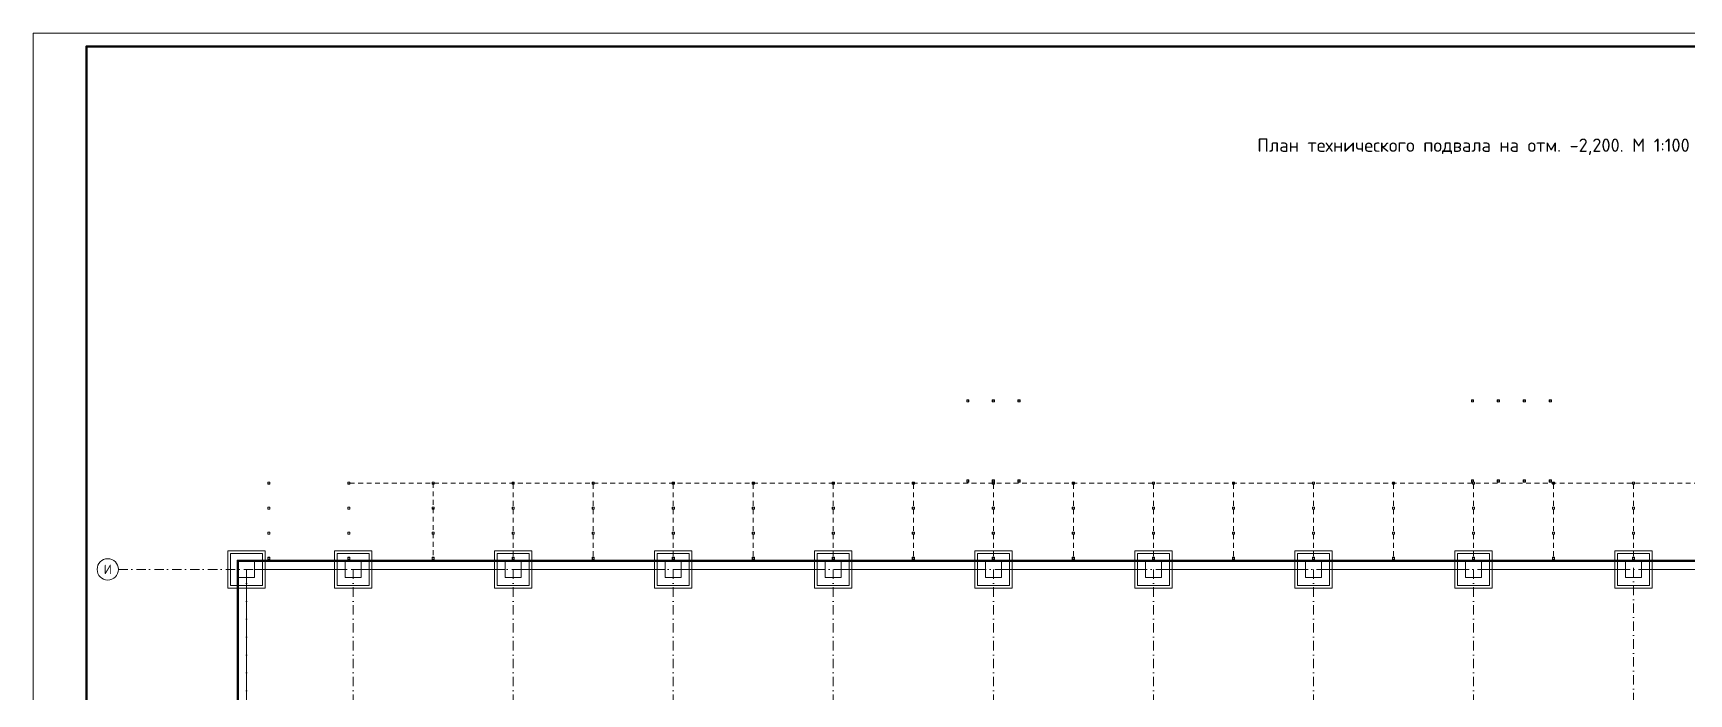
# Model space of a CAD drawing. Header units: millimetres. Extents: x 0 to 2118900, y -20000 to 84100.
# Drawn here: x 0 to 62075, y 59334 to 84100 of the extents above; entities that cross this region are included whole.
import ezdxf
from ezdxf.enums import TextEntityAlignment as Align

# ---------------------------------------------------------------- set-up
doc = ezdxf.new("R2010")
doc.units = ezdxf.units.MM
for name, pattern in [('DASHED', [1.524, 1.27, -0.254]), ('Dot & Dashed', [670.277762, 352.777767, -176.388884, 0, -141.111112]), ('thk_line_type', [315, 180, -135])]:
    doc.linetypes.add(name, pattern=pattern)
for name, color, linetype, lineweight in [('АР_подоснова', 8, 'Continuous', 13), ('ПТ_оси', 8, 'Continuous', 13), ('ПТ_рамка', 7, 'Continuous', 50), ('ПТ_рамка_тонк', 7, 'Continuous', 18), ('ПТ_текст', 7, 'Continuous', 18)]:
    doc.layers.add(name, color=color, linetype=linetype, lineweight=lineweight)
doc.styles.add('АР_текст_1', font='arial.ttf')
doc.styles.add('ПТ', font='isocpeur.ttf')
doc.styles.add('ПТ_загл', font='isocpeur.ttf')

# ---------------------------------------------------------------- blocks, each defined once
blk = doc.blocks.new('Колонна SHS ГК 27')
at = {"color": 0, "linetype": 'Continuous', "lineweight": -2}
for p, q in [((40, 40), (-40, 40)), ((-40, 40), (-40, -40)), ((-33.7, -33.7), (-33.7, 33.7)), ((-33.7, 33.7), (33.7, 33.7)), ((33.7, 33.7), (33.7, -33.7)), ((40, -40), (40, 40)), ((-40, -40), (40, -40)), ((33.7, -33.7), (-33.7, -33.7))]:
    blk.add_line(p, q, dxfattribs=at)
blk = doc.blocks.new('Перекрытие_255', base_point=(-700, 40700))
at = {"color": 0, "linetype": 'Dashed', "lineweight": -2, "flags": 128}
blk.add_lwpolyline([(-700, 40700), (700, 40700), (700, 39300), (-700, 39300)], close=True, dxfattribs=at)
blk = doc.blocks.new('Перекрытие_256', base_point=(-600, 40600))
at = {"color": 0, "linetype": 'Dashed', "lineweight": -2, "flags": 128}
blk.add_lwpolyline([(-600, 40600), (600, 40600), (600, 39400), (-600, 39400)], close=True, dxfattribs=at)
blk = doc.blocks.new('Перекрытие_257', base_point=(3300, 40700))
at = {"color": 0, "linetype": 'Dashed', "lineweight": -2, "flags": 128}
blk.add_lwpolyline([(3300, 40700), (4700, 40700), (4700, 39300), (3300, 39300)], close=True, dxfattribs=at)
blk = doc.blocks.new('Перекрытие_258', base_point=(3400, 40600))
at = {"color": 0, "linetype": 'Dashed', "lineweight": -2, "flags": 128}
blk.add_lwpolyline([(3400, 40600), (4600, 40600), (4600, 39400), (3400, 39400)], close=True, dxfattribs=at)
blk = doc.blocks.new('Перекрытие_275', base_point=(51300, 40700))
at = {"color": 0, "linetype": 'Dashed', "lineweight": -2, "flags": 128}
blk.add_lwpolyline([(51300, 40700), (52700, 40700), (52700, 39300), (51300, 39300)], close=True, dxfattribs=at)
blk = doc.blocks.new('Перекрытие_276', base_point=(51400, 40600))
at = {"color": 0, "linetype": 'Dashed', "lineweight": -2, "flags": 128}
blk.add_lwpolyline([(51400, 40600), (52600, 40600), (52600, 39400), (51400, 39400)], close=True, dxfattribs=at)
blk = doc.blocks.new('Перекрытие_277', base_point=(45300, 40700))
at = {"color": 0, "linetype": 'Dashed', "lineweight": -2, "flags": 128}
blk.add_lwpolyline([(45300, 40700), (46700, 40700), (46700, 39300), (45300, 39300)], close=True, dxfattribs=at)
blk = doc.blocks.new('Перекрытие_278', base_point=(45400, 40600))
at = {"color": 0, "linetype": 'Dashed', "lineweight": -2, "flags": 128}
blk.add_lwpolyline([(45400, 40600), (46600, 40600), (46600, 39400), (45400, 39400)], close=True, dxfattribs=at)
blk = doc.blocks.new('Перекрытие_279', base_point=(39300, 40700))
at = {"color": 0, "linetype": 'Dashed', "lineweight": -2, "flags": 128}
blk.add_lwpolyline([(39300, 40700), (40700, 40700), (40700, 39300), (39300, 39300)], close=True, dxfattribs=at)
blk = doc.blocks.new('Перекрытие_280', base_point=(39400, 40600))
at = {"color": 0, "linetype": 'Dashed', "lineweight": -2, "flags": 128}
blk.add_lwpolyline([(39400, 40600), (40600, 40600), (40600, 39400), (39400, 39400)], close=True, dxfattribs=at)
blk = doc.blocks.new('Перекрытие_281', base_point=(33300, 40700))
at = {"color": 0, "linetype": 'Dashed', "lineweight": -2, "flags": 128}
blk.add_lwpolyline([(33300, 40700), (34700, 40700), (34700, 39300), (33300, 39300)], close=True, dxfattribs=at)
blk = doc.blocks.new('Перекрытие_282', base_point=(33400, 40600))
at = {"color": 0, "linetype": 'Dashed', "lineweight": -2, "flags": 128}
blk.add_lwpolyline([(33400, 40600), (34600, 40600), (34600, 39400), (33400, 39400)], close=True, dxfattribs=at)
blk = doc.blocks.new('Перекрытие_283', base_point=(27300, 40700))
at = {"color": 0, "linetype": 'Dashed', "lineweight": -2, "flags": 128}
blk.add_lwpolyline([(27300, 40700), (28700, 40700), (28700, 39300), (27300, 39300)], close=True, dxfattribs=at)
blk = doc.blocks.new('Перекрытие_284', base_point=(27400, 40600))
at = {"color": 0, "linetype": 'Dashed', "lineweight": -2, "flags": 128}
blk.add_lwpolyline([(27400, 40600), (28600, 40600), (28600, 39400), (27400, 39400)], close=True, dxfattribs=at)
blk = doc.blocks.new('Перекрытие_285', base_point=(21300, 40700))
at = {"color": 0, "linetype": 'Dashed', "lineweight": -2, "flags": 128}
blk.add_lwpolyline([(21300, 40700), (22700, 40700), (22700, 39300), (21300, 39300)], close=True, dxfattribs=at)
blk = doc.blocks.new('Перекрытие_286', base_point=(21400, 40600))
at = {"color": 0, "linetype": 'Dashed', "lineweight": -2, "flags": 128}
blk.add_lwpolyline([(21400, 40600), (22600, 40600), (22600, 39400), (21400, 39400)], close=True, dxfattribs=at)
blk = doc.blocks.new('Перекрытие_287', base_point=(15300, 40700))
at = {"color": 0, "linetype": 'Dashed', "lineweight": -2, "flags": 128}
blk.add_lwpolyline([(15300, 40700), (16700, 40700), (16700, 39300), (15300, 39300)], close=True, dxfattribs=at)
blk = doc.blocks.new('Перекрытие_288', base_point=(15400, 40600))
at = {"color": 0, "linetype": 'Dashed', "lineweight": -2, "flags": 128}
blk.add_lwpolyline([(15400, 40600), (16600, 40600), (16600, 39400), (15400, 39400)], close=True, dxfattribs=at)
blk = doc.blocks.new('Перекрытие_289', base_point=(9300, 40700))
at = {"color": 0, "linetype": 'Dashed', "lineweight": -2, "flags": 128}
blk.add_lwpolyline([(9300, 40700), (10700, 40700), (10700, 39300), (9300, 39300)], close=True, dxfattribs=at)
blk = doc.blocks.new('Перекрытие_290', base_point=(9400, 40600))
at = {"color": 0, "linetype": 'Dashed', "lineweight": -2, "flags": 128}
blk.add_lwpolyline([(9400, 40600), (10600, 40600), (10600, 39400), (9400, 39400)], close=True, dxfattribs=at)
blk = doc.blocks.new('Стена_3', base_point=(98225, 40225))
at = {"color": 0, "linetype": 'Continuous', "lineweight": -2}
for p, q in [((-334, 40337), (-336, 40337)), ((98335, 40337), (-334, 40337)), ((-334, 40335), (-334, 40329)), ((-328, 40335), (-334, 40335)), ((98329, 40335), (-328, 40335))]:
    blk.add_line(p, q, dxfattribs=at)
at = {"color": 0, "linetype": 'Continuous', "lineweight": -2, "flags": 128}
for points in [[(-346, 40346), (-346, 40337)], [(98337, 40346), (-346, 40346)], [(-328, 40329), (98329, 40329)]]:
    blk.add_lwpolyline(points, dxfattribs=at)
blk = doc.blocks.new('Стена_4', base_point=(-225, 40225))
at = {"color": 0, "linetype": 'Continuous', "lineweight": -2}
for p, q in [((-336, 40337), (-336, 40335)), ((-336, 40335), (-336, -334)), ((-334, 40335), (-334, 40329)), ((-334, 40329), (-334, -328)), ((-336, -334), (-336, -336)), ((-334, -328), (-334, -334))]:
    blk.add_line(p, q, dxfattribs=at)
at = {"color": 0, "linetype": 'Continuous', "lineweight": -2, "flags": 128}
for points in [[(-346, 40337), (-346, -336)], [(-328, -328), (-328, 40329)]]:
    blk.add_lwpolyline(points, dxfattribs=at)
blk = doc.blocks.new('Стена_24', base_point=(-300, 28300))
at = {"color": 0, "linetype": 'Continuous', "lineweight": -2, "flags": 128}
for points in [[(-300, 39700), (-300, 34300)], [(0, 34300), (0, 39700)], [(-300, 33700), (-300, 28300)], [(0, 28300), (0, 33700)]]:
    blk.add_lwpolyline(points, dxfattribs=at)
blk = doc.blocks.new('Стена_25', base_point=(-300, 40300))
at = {"color": 0, "linetype": 'Continuous', "lineweight": -2, "flags": 128}
for points in [[(3700, 40300), (300, 40300)], [(300, 40000), (3700, 40000)], [(9700, 40300), (4300, 40300)], [(4300, 40000), (9700, 40000)], [(15700, 40300), (10300, 40300)], [(10300, 40000), (15700, 40000)], [(21700, 40300), (16300, 40300)], [(16300, 40000), (21700, 40000)], [(27700, 40300), (22300, 40300)], [(22300, 40000), (27700, 40000)], [(33700, 40300), (28300, 40300)], [(28300, 40000), (33700, 40000)], [(39700, 40300), (34300, 40300)], [(34300, 40000), (39700, 40000)], [(45700, 40300), (40300, 40300)], [(40300, 40000), (45700, 40000)], [(51700, 40300), (46300, 40300)], [(46300, 40000), (51700, 40000)], [(57700, 40300), (52300, 40300)], [(52300, 40000), (57700, 40000)]]:
    blk.add_lwpolyline(points, dxfattribs=at)
blk = doc.blocks.new('Колонна_127', base_point=(0, 40000))
at = {"color": 0, "linetype": 'Continuous', "lineweight": -2, "flags": 128}
blk.add_lwpolyline([(-300, 40300), (-300, 39700), (300, 39700), (300, 40300)], close=True, dxfattribs=at)
blk = doc.blocks.new('Колонна_128', base_point=(4000, 40000))
at = {"color": 0, "linetype": 'Continuous', "lineweight": -2, "flags": 128}
blk.add_lwpolyline([(3700, 40300), (3700, 39700), (4300, 39700), (4300, 40300)], close=True, dxfattribs=at)
blk = doc.blocks.new('Колонна_137', base_point=(52000, 40000))
at = {"color": 0, "linetype": 'Continuous', "lineweight": -2, "flags": 128}
blk.add_lwpolyline([(51700, 40300), (51700, 39700), (52300, 39700), (52300, 40300)], close=True, dxfattribs=at)
blk = doc.blocks.new('Колонна_138', base_point=(46000, 40000))
at = {"color": 0, "linetype": 'Continuous', "lineweight": -2, "flags": 128}
blk.add_lwpolyline([(45700, 40300), (45700, 39700), (46300, 39700), (46300, 40300)], close=True, dxfattribs=at)
blk = doc.blocks.new('Колонна_139', base_point=(40000, 40000))
at = {"color": 0, "linetype": 'Continuous', "lineweight": -2, "flags": 128}
blk.add_lwpolyline([(39700, 40300), (39700, 39700), (40300, 39700), (40300, 40300)], close=True, dxfattribs=at)
blk = doc.blocks.new('Колонна_140', base_point=(34000, 40000))
at = {"color": 0, "linetype": 'Continuous', "lineweight": -2, "flags": 128}
blk.add_lwpolyline([(33700, 40300), (33700, 39700), (34300, 39700), (34300, 40300)], close=True, dxfattribs=at)
blk = doc.blocks.new('Колонна_141', base_point=(28000, 40000))
at = {"color": 0, "linetype": 'Continuous', "lineweight": -2, "flags": 128}
blk.add_lwpolyline([(27700, 40300), (27700, 39700), (28300, 39700), (28300, 40300)], close=True, dxfattribs=at)
blk = doc.blocks.new('Колонна_142', base_point=(22000, 40000))
at = {"color": 0, "linetype": 'Continuous', "lineweight": -2, "flags": 128}
blk.add_lwpolyline([(21700, 40300), (21700, 39700), (22300, 39700), (22300, 40300)], close=True, dxfattribs=at)
blk = doc.blocks.new('Колонна_143', base_point=(16000, 40000))
at = {"color": 0, "linetype": 'Continuous', "lineweight": -2, "flags": 128}
blk.add_lwpolyline([(15700, 40300), (15700, 39700), (16300, 39700), (16300, 40300)], close=True, dxfattribs=at)
blk = doc.blocks.new('Колонна_144', base_point=(10000, 40000))
at = {"color": 0, "linetype": 'Continuous', "lineweight": -2, "flags": 128}
blk.add_lwpolyline([(9700, 40300), (9700, 39700), (10300, 39700), (10300, 40300)], close=True, dxfattribs=at)
blk = doc.blocks.new('Балка - Швеллер ПП 27')
at = {"color": 0, "linetype": 'thk_line_type', "lineweight": -2}
blk.add_line((0, 0), (2860, 0), dxfattribs=at)
blk = doc.blocks.new('Балка - Швеллер ПП 27_4')
at = {"color": 0, "linetype": 'thk_line_type', "lineweight": -2}
blk.add_line((0, 0), (90250, 0), dxfattribs=at)
blk = doc.blocks.new('Балка - Швеллер ПП 27_3')
at = {"color": 0, "linetype": 'thk_line_type', "lineweight": -2}
blk.add_line((0, 0), (2822, 0), dxfattribs=at)
blk = doc.blocks.new('Стандартный Маркер Сетки_4')
at = {"color": 0, "linetype": 'Dot & Dashed', "lineweight": -2}
for p, q in [((0, 0), (55187, 0)), ((0, 0), (0, 0)), ((55187, 0), (55187, 0))]:
    blk.add_line(p, q, dxfattribs=at)
at = {"color": 0, "linetype": 'Continuous', "lineweight": -2}
blk.add_circle((55587, 0), 400, dxfattribs=at)
at = {"color": 0, "linetype": 'Dot & Dashed', "lineweight": -2}
blk.add_point((55187, 0), dxfattribs=at)
blk.add_point((55187, 0), dxfattribs=at)
at = {"color": 0, "lineweight": -2, "style": 'АР_текст_1'}
blk.add_attdef('AC_MarkerText_1', text='', height=300, rotation=90, dxfattribs=at).set_placement((55368, -69), align=Align.TOP_CENTER)
blk = doc.blocks.new('Стандартный Маркер Сетки_5')
at = {"color": 0, "linetype": 'Dot & Dashed', "lineweight": -2}
for p, q in [((0, 0), (55249, 0)), ((0, 0), (0, 0)), ((55249, 0), (55249, 0))]:
    blk.add_line(p, q, dxfattribs=at)
at = {"color": 0, "linetype": 'Continuous', "lineweight": -2}
blk.add_circle((55649, 0), 400, dxfattribs=at)
at = {"color": 0, "linetype": 'Dot & Dashed', "lineweight": -2}
blk.add_point((55249, 0), dxfattribs=at)
blk.add_point((55249, 0), dxfattribs=at)
at = {"color": 0, "lineweight": -2, "style": 'АР_текст_1'}
blk.add_attdef('AC_MarkerText_1', text='', height=300, rotation=90, dxfattribs=at).set_placement((55430, -69), align=Align.TOP_CENTER)
blk = doc.blocks.new('AR_B')
at = {"layer": 'АР_подоснова', "linetype": 'Dot & Dashed'}
blk.add_line((98125, 40000), (-4800, 40000), dxfattribs=at)
at = {"layer": 'АР_подоснова', "linetype": 'Continuous', "zscale": 1000}
for name, p, rotation in [('Колонна SHS ГК 27', (27040, 46315), 90), ('Колонна SHS ГК 27', (28000, 46315), 90), ('Колонна SHS ГК 27', (28960, 46315), 90), ('Колонна SHS ГК 27', (45960, 46315), 90), ('Колонна SHS ГК 27', (46933, 46315), 90), ('Колонна SHS ГК 27', (47907, 46315), 90), ('Колонна SHS ГК 27', (48880, 46315), 90), ('Колонна SHS ГК 27', (835, 43235), 180), ('Колонна SHS ГК 27', (7000, 43235), 90), ('Балка - Швеллер ПП 27', (7000, 43235), 270), ('Колонна SHS ГК 27', (10000, 43235), 90), ('Балка - Швеллер ПП 27_3', (10000, 43197), 270), ('Колонна SHS ГК 27', (13000, 43235), 90), ('Балка - Швеллер ПП 27_3', (13000, 43197), 270), ('Колонна SHS ГК 27', (16000, 43235), 90), ('Балка - Швеллер ПП 27_3', (16000, 43197), 270), ('Колонна SHS ГК 27', (19000, 43235), 90), ('Балка - Швеллер ПП 27_3', (19000, 43197), 270), ('Колонна SHS ГК 27', (22000, 43235), 90), ('Балка - Швеллер ПП 27_3', (22000, 43197), 270), ('Колонна SHS ГК 27', (25000, 43235), 90), ('Балка - Швеллер ПП 27_3', (25000, 43197), 270), ('Колонна SHS ГК 27', (27040, 43315), 90), ('Колонна SHS ГК 27', (28000, 43315), 90), ('Колонна SHS ГК 27', (28000, 43235), 90), ('Балка - Швеллер ПП 27_3', (28000, 43197), 270), ('Колонна SHS ГК 27', (28960, 43315), 90), ('Колонна SHS ГК 27', (31000, 43235), 90), ('Балка - Швеллер ПП 27_3', (31000, 43197), 270), ('Колонна SHS ГК 27', (34000, 43235), 90), ('Балка - Швеллер ПП 27_3', (34000, 43197), 270), ('Колонна SHS ГК 27', (37000, 43235), 90), ('Балка - Швеллер ПП 27_3', (37000, 43197), 270), ('Колонна SHS ГК 27', (40000, 43235), 90), ('Балка - Швеллер ПП 27_3', (40000, 43197), 270), ('Колонна SHS ГК 27', (43000, 43235), 90), ('Балка - Швеллер ПП 27_3', (43000, 43197), 270), ('Колонна SHS ГК 27', (45960, 43315), 90), ('Колонна SHS ГК 27', (46000, 43235), 90), ('Балка - Швеллер ПП 27_3', (46000, 43197), 270), ('Колонна SHS ГК 27', (46933, 43315), 90), ('Колонна SHS ГК 27', (47907, 43315), 90), ('Колонна SHS ГК 27', (48880, 43315), 90), ('Колонна SHS ГК 27', (49000, 43235), 90), ('Балка - Швеллер ПП 27_3', (49000, 43197), 270), ('Колонна SHS ГК 27', (52000, 43235), 90), ('Балка - Швеллер ПП 27_3', (52000, 43197), 270), ('Колонна SHS ГК 27', (835, 42295), 180), ('Колонна SHS ГК 27', (7000, 42295), 90), ('Колонна SHS ГК 27', (10000, 42295), 90), ('Колонна SHS ГК 27', (13000, 42295), 90), ('Колонна SHS ГК 27', (16000, 42295), 90), ('Колонна SHS ГК 27', (19000, 42295), 90), ('Колонна SHS ГК 27', (22000, 42295), 90), ('Колонна SHS ГК 27', (25000, 42295), 90), ('Колонна SHS ГК 27', (28000, 42295), 90), ('Колонна SHS ГК 27', (31000, 42295), 90), ('Колонна SHS ГК 27', (34000, 42295), 90), ('Колонна SHS ГК 27', (37000, 42295), 90), ('Колонна SHS ГК 27', (40000, 42295), 90), ('Колонна SHS ГК 27', (43000, 42295), 90), ('Колонна SHS ГК 27', (46000, 42295), 90), ('Колонна SHS ГК 27', (49000, 42295), 90), ('Колонна SHS ГК 27', (52000, 42295), 90), ('Колонна SHS ГК 27', (835, 41355), 180), ('Колонна SHS ГК 27', (7000, 41355), 90), ('Колонна SHS ГК 27', (10000, 41355), 90), ('Колонна SHS ГК 27', (13000, 41355), 90), ('Колонна SHS ГК 27', (16000, 41355), 90), ('Колонна SHS ГК 27', (19000, 41355), 90), ('Колонна SHS ГК 27', (22000, 41355), 90), ('Колонна SHS ГК 27', (25000, 41355), 90), ('Колонна SHS ГК 27', (28000, 41355), 90), ('Колонна SHS ГК 27', (31000, 41355), 90), ('Колонна SHS ГК 27', (34000, 41355), 90), ('Колонна SHS ГК 27', (37000, 41355), 90), ('Колонна SHS ГК 27', (40000, 41355), 90), ('Колонна SHS ГК 27', (43000, 41355), 90), ('Колонна SHS ГК 27', (46000, 41355), 90), ('Колонна SHS ГК 27', (49000, 41355), 90), ('Колонна SHS ГК 27', (52000, 41355), 90), ('Колонна SHS ГК 27', (835, 40415), 180), ('Колонна SHS ГК 27', (7000, 40415), 90), ('Колонна SHS ГК 27', (10000, 40415), 90), ('Колонна SHS ГК 27', (13000, 40415), 90), ('Колонна SHS ГК 27', (16000, 40415), 90), ('Колонна SHS ГК 27', (19000, 40415), 90), ('Колонна SHS ГК 27', (22000, 40415), 90), ('Колонна SHS ГК 27', (25000, 40415), 90), ('Колонна SHS ГК 27', (28000, 40415), 90), ('Колонна SHS ГК 27', (31000, 40415), 90), ('Колонна SHS ГК 27', (34000, 40415), 90), ('Колонна SHS ГК 27', (37000, 40415), 90), ('Колонна SHS ГК 27', (40000, 40415), 90), ('Колонна SHS ГК 27', (43000, 40415), 90), ('Колонна SHS ГК 27', (46000, 40415), 90), ('Колонна SHS ГК 27', (49000, 40415), 90), ('Колонна SHS ГК 27', (52000, 40415), 90)]:
    blk.add_blockref(name, p, dxfattribs=dict(at, rotation=rotation))
at = {"layer": 'АР_подоснова', "linetype": 'Continuous', "xscale": -1, "zscale": 1000}
for name, p, rotation in [('Колонна SHS ГК 27', (3835, 43235), 90), ('Балка - Швеллер ПП 27_4', (3875, 43237), 180), ('Колонна SHS ГК 27', (3835, 42295), 90), ('Колонна SHS ГК 27', (3835, 41355), 90), ('Колонна SHS ГК 27', (3835, 40415), 90)]:
    blk.add_blockref(name, p, dxfattribs=dict(at, rotation=rotation))
at = {"layer": 'АР_подоснова', "linetype": 'Dashed'}
for name, p in [('Перекрытие_255', (-700, 40700)), ('Перекрытие_256', (-600, 40600)), ('Перекрытие_257', (3300, 40700)), ('Перекрытие_258', (3400, 40600)), ('Перекрытие_289', (9300, 40700)), ('Перекрытие_290', (9400, 40600)), ('Перекрытие_287', (15300, 40700)), ('Перекрытие_288', (15400, 40600)), ('Перекрытие_285', (21300, 40700)), ('Перекрытие_286', (21400, 40600)), ('Перекрытие_283', (27300, 40700)), ('Перекрытие_284', (27400, 40600)), ('Перекрытие_281', (33300, 40700)), ('Перекрытие_282', (33400, 40600)), ('Перекрытие_279', (39300, 40700)), ('Перекрытие_280', (39400, 40600)), ('Перекрытие_277', (45300, 40700)), ('Перекрытие_278', (45400, 40600)), ('Перекрытие_275', (51300, 40700)), ('Перекрытие_276', (51400, 40600))]:
    blk.add_blockref(name, p, dxfattribs=at)
at = {"layer": 'АР_подоснова', "linetype": 'Continuous'}
ref = blk.add_blockref('Стандартный Маркер Сетки_4', (0, 40000), dxfattribs=dict(at, zscale=1000, rotation=270))
ref.add_attrib('AC_MarkerText_1', '1', dxfattribs={"layer": '0', "color": 0, "lineweight": 0, "height": 300, "rotation": 360}).set_placement((0, -15437), align=Align.TOP_CENTER)
at = {"layer": 'АР_подоснова'}
for name, p in [('Стена_3', (98225, 40225)), ('Стена_4', (-225, 40225)), ('Колонна_127', (0, 40000)), ('Стена_25', (-300, 40300)), ('Колонна_128', (4000, 40000)), ('Колонна_144', (10000, 40000)), ('Колонна_143', (16000, 40000)), ('Колонна_142', (22000, 40000)), ('Колонна_141', (28000, 40000)), ('Колонна_140', (34000, 40000)), ('Колонна_139', (40000, 40000)), ('Колонна_138', (46000, 40000)), ('Колонна_137', (52000, 40000)), ('Стена_24', (-300, 28300))]:
    blk.add_blockref(name, p, dxfattribs=at)
at = {"layer": 'АР_подоснова', "linetype": 'Continuous'}
ref = blk.add_blockref('Стандартный Маркер Сетки_4', (4000, 40000), dxfattribs=dict(at, zscale=1000, rotation=270))
ref.add_attrib('AC_MarkerText_1', '2', dxfattribs={"layer": '0', "color": 0, "lineweight": 0, "height": 300, "rotation": 360}).set_placement((4000, -15437), align=Align.TOP_CENTER)
ref = blk.add_blockref('Стандартный Маркер Сетки_4', (10000, 40000), dxfattribs=dict(at, zscale=1000, rotation=270))
ref.add_attrib('AC_MarkerText_1', '3', dxfattribs={"layer": '0', "color": 0, "lineweight": 0, "height": 300, "rotation": 360}).set_placement((10000, -15437), align=Align.TOP_CENTER)
ref = blk.add_blockref('Стандартный Маркер Сетки_4', (16000, 40000), dxfattribs=dict(at, zscale=1000, rotation=270))
ref.add_attrib('AC_MarkerText_1', '4', dxfattribs={"layer": '0', "color": 0, "lineweight": 0, "height": 300, "rotation": 360}).set_placement((16000, -15437), align=Align.TOP_CENTER)
ref = blk.add_blockref('Стандартный Маркер Сетки_4', (22000, 40000), dxfattribs=dict(at, zscale=1000, rotation=270))
ref.add_attrib('AC_MarkerText_1', '5', dxfattribs={"layer": '0', "color": 0, "lineweight": 0, "height": 300, "rotation": 360}).set_placement((22000, -15437), align=Align.TOP_CENTER)
ref = blk.add_blockref('Стандартный Маркер Сетки_4', (28000, 40000), dxfattribs=dict(at, zscale=1000, rotation=270))
ref.add_attrib('AC_MarkerText_1', '6', dxfattribs={"layer": '0', "color": 0, "lineweight": 0, "height": 300, "rotation": 360}).set_placement((28000, -15437), align=Align.TOP_CENTER)
ref = blk.add_blockref('Стандартный Маркер Сетки_4', (34000, 40000), dxfattribs=dict(at, zscale=1000, rotation=270))
ref.add_attrib('AC_MarkerText_1', '7', dxfattribs={"layer": '0', "color": 0, "lineweight": 0, "height": 300, "rotation": 360}).set_placement((34000, -15437), align=Align.TOP_CENTER)
ref = blk.add_blockref('Стандартный Маркер Сетки_4', (40000, 40000), dxfattribs=dict(at, zscale=1000, rotation=270))
ref.add_attrib('AC_MarkerText_1', '8', dxfattribs={"layer": '0', "color": 0, "lineweight": 0, "height": 300, "rotation": 360}).set_placement((40000, -15437), align=Align.TOP_CENTER)
ref = blk.add_blockref('Стандартный Маркер Сетки_4', (46000, 40000), dxfattribs=dict(at, zscale=1000, rotation=270))
ref.add_attrib('AC_MarkerText_1', '9', dxfattribs={"layer": '0', "color": 0, "lineweight": 0, "height": 300, "rotation": 360}).set_placement((46000, -15437), align=Align.TOP_CENTER)
ref = blk.add_blockref('Стандартный Маркер Сетки_5', (52000, 40062), dxfattribs=dict(at, zscale=1000, rotation=270))
ref.add_attrib('AC_MarkerText_1', '10', dxfattribs={"layer": '0', "color": 0, "lineweight": 0, "height": 300, "rotation": 360}).set_placement((52000, -15437), align=Align.TOP_CENTER)

msp = doc.modelspace()

# ---------------------------------------------------------------- linework, layer by layer
at = {"layer": 'ПТ_оси', "color": 7}
msp.add_circle((2800, 64000), 400, dxfattribs=at)
at = {"layer": 'ПТ_рамка', "lineweight": 70}
msp.add_lwpolyline([(2000, 500), (118400, 500), (118400, 83600), (2000, 83600)], close=True, dxfattribs=at)
at = {"layer": 'ПТ_рамка_тонк', "lineweight": 13}
msp.add_lwpolyline([(0, 0), (118900, 0), (118900, 84100), (0, 84100)], close=True, dxfattribs=at)

# ---------------------------------------------------------------- block references
at = {"layer": 'АР_подоснова'}
msp.add_blockref('AR_B', (8000, 24000), dxfattribs=at)

# ---------------------------------------------------------------- texts
at = {"layer": 'ПТ_текст', "style": 'ПТ_загл'}
msp.add_text('План технического подвала на отм. -2,200. М 1:100', height=500, dxfattribs=at).set_placement((54000, 79500), align=Align.BOTTOM_CENTER)
at = {"layer": 'ПТ_текст', "style": 'ПТ'}
msp.add_text('И', height=350, dxfattribs=at).set_placement((2800, 64000), align=Align.MIDDLE_CENTER)

doc.saveas('drawing.dxf')
